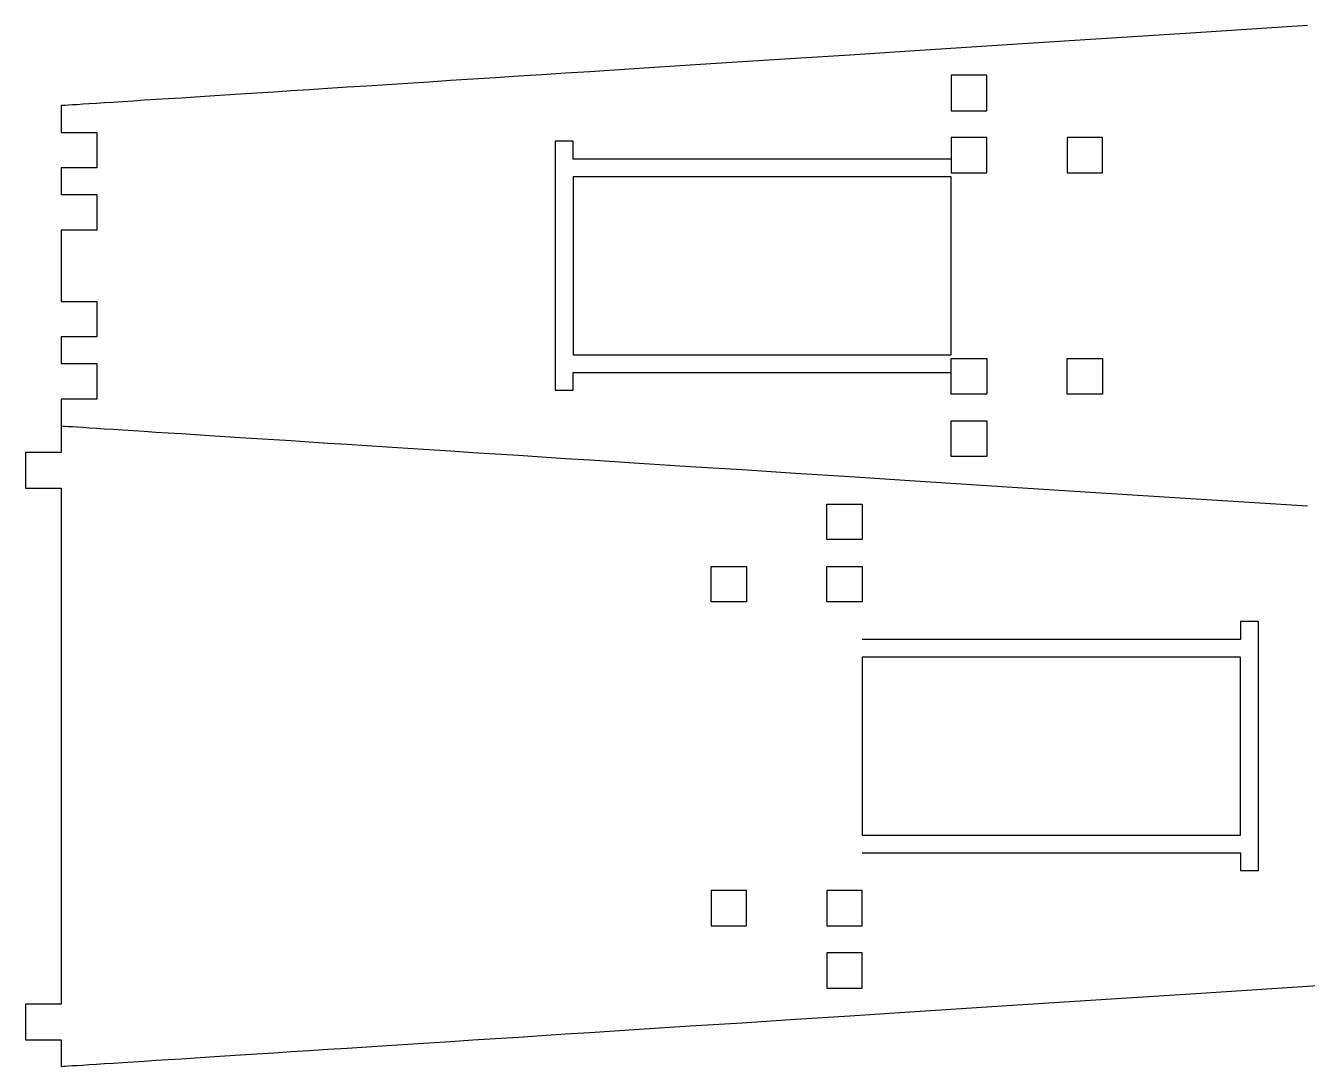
# Model space of a CAD drawing. Header units: millimetres. Extents: x 132 to 771, y 404 to 944.
# Drawn here: x 131.7 to 275.7, y 631.1 to 748.1 of the extents above; entities that cross this region are included whole.
import ezdxf

# ---------------------------------------------------------------- set-up
doc = ezdxf.new("R2010")
doc.units = ezdxf.units.MM
doc.header["$MEASUREMENT"] = 0
doc.layers.get('0').update_dxf_attribs({"linetype": 'CONTINUOUS', "true_color": 0xffffff})

msp = doc.modelspace()

# ---------------------------------------------------------------- linework, layer by layer
at = {"color": 7, "linetype": 'Continuous', "true_color": 0xffffff}
for points in [[(275.7, 748.07), (262.59, 747.22), (256.07, 746.8), (249.59, 746.39), (243.15, 745.97), (236.79, 745.56), (230.49, 745.16), (224.29, 744.76), (218.19, 744.37), (212.21, 743.98), (206.35, 743.61), (200.64, 743.24), (197.84, 743.06), (195.08, 742.88), (192.36, 742.71), (189.69, 742.54), (187.06, 742.37), (184.47, 742.2), (181.94, 742.04), (179.45, 741.88), (177.01, 741.72), (174.63, 741.57), (172.3, 741.42), (170.03, 741.27), (167.82, 741.13), (165.66, 740.99), (163.57, 740.86), (161.54, 740.73), (159.57, 740.6), (157.67, 740.48), (155.84, 740.36), (154.07, 740.25), (152.38, 740.14), (150.75, 740.03), (149.2, 739.93), (147.73, 739.84), (146.33, 739.75), (145.01, 739.67), (143.78, 739.59), (142.62, 739.51), (141.55, 739.44), (140.56, 739.38), (139.66, 739.32), (138.84, 739.27), (138.12, 739.22), (137.49, 739.18), (136.95, 739.15), (136.5, 739.12), (136.15, 739.1), (135.9, 739.08), (135.75, 739.07), (135.7, 739.07), (135.7, 739.06), (135.7, 739.03), (135.7, 738.99), (135.7, 738.94), (135.7, 738.79), (135.7, 738.6), (135.7, 738.37), (135.7, 738.12), (135.7, 737.85), (135.7, 737.57), (135.7, 737.29), (135.7, 737.02), (135.7, 736.76), (135.7, 736.53), (135.7, 736.34), (135.7, 736.2), (135.7, 736.14), (135.7, 736.1), (135.7, 736.07), (135.7, 736.07), (135.71, 736.07), (135.75, 736.07), (135.8, 736.07), (135.87, 736.07), (135.96, 736.07), (136.07, 736.07), (136.32, 736.07), (136.63, 736.07), (136.97, 736.07), (137.33, 736.07), (137.7, 736.07), (138.07, 736.07), (138.44, 736.07), (138.77, 736.07), (139.07, 736.07), (139.33, 736.07), (139.44, 736.07), (139.53, 736.07), (139.6, 736.07), (139.66, 736.07), (139.69, 736.07), (139.7, 736.07), (139.7, 736.05), (139.7, 736.02), (139.7, 735.97), (139.7, 735.89), (139.7, 735.8), (139.7, 735.7), (139.7, 735.44), (139.7, 735.14), (139.7, 734.8), (139.7, 734.44), (139.7, 734.07), (139.7, 733.69), (139.7, 733.33), (139.7, 732.99), (139.7, 732.69), (139.7, 732.44), (139.7, 732.33), (139.7, 732.24), (139.7, 732.17), (139.7, 732.11), (139.7, 732.08), (139.7, 732.07), (139.69, 732.07), (139.66, 732.07), (139.6, 732.07), (139.53, 732.07), (139.44, 732.07), (139.33, 732.07), (139.07, 732.07), (138.77, 732.07), (138.44, 732.07), (138.07, 732.07), (137.7, 732.07), (137.33, 732.07), (136.97, 732.07), (136.63, 732.07), (136.32, 732.07), (136.07, 732.07), (135.96, 732.07), (135.87, 732.07), (135.8, 732.07), (135.75, 732.07), (135.71, 732.07), (135.7, 732.07), (135.7, 732.06), (135.7, 732.03), (135.7, 731.99), (135.7, 731.94), (135.7, 731.79), (135.7, 731.6), (135.7, 731.37), (135.7, 731.12), (135.7, 730.85), (135.7, 730.57), (135.7, 730.29), (135.7, 730.02), (135.7, 729.76), (135.7, 729.53), (135.7, 729.34), (135.7, 729.2), (135.7, 729.14), (135.7, 729.1), (135.7, 729.07), (135.7, 729.07), (135.71, 729.07), (135.75, 729.07), (135.8, 729.07), (135.87, 729.07), (135.96, 729.07), (136.07, 729.07), (136.32, 729.07), (136.63, 729.07), (136.97, 729.07), (137.33, 729.07), (137.7, 729.07), (138.07, 729.07), (138.44, 729.07), (138.77, 729.07), (139.07, 729.07), (139.33, 729.07), (139.44, 729.07), (139.53, 729.07), (139.6, 729.07), (139.66, 729.07), (139.69, 729.07), (139.7, 729.07), (139.7, 729.05), (139.7, 729.02), (139.7, 728.97), (139.7, 728.89), (139.7, 728.8), (139.7, 728.7), (139.7, 728.44), (139.7, 728.14), (139.7, 727.8), (139.7, 727.44), (139.7, 727.07), (139.7, 726.69), (139.7, 726.33), (139.7, 725.99), (139.7, 725.69), (139.7, 725.44), (139.7, 725.33), (139.7, 725.24), (139.7, 725.17), (139.7, 725.11), (139.7, 725.08), (139.7, 725.07), (139.69, 725.07), (139.66, 725.07), (139.6, 725.07), (139.53, 725.07), (139.44, 725.07), (139.33, 725.07), (139.07, 725.07), (138.77, 725.07), (138.44, 725.07), (138.07, 725.07), (137.7, 725.07), (137.33, 725.07), (136.97, 725.07), (136.63, 725.07), (136.32, 725.07), (136.07, 725.07), (135.96, 725.07), (135.87, 725.07), (135.8, 725.07), (135.75, 725.07), (135.71, 725.07), (135.7, 725.07), (135.7, 725.04), (135.7, 724.98), (135.7, 724.87), (135.7, 724.72), (135.7, 724.54), (135.7, 724.33), (135.7, 724.09), (135.7, 723.82), (135.7, 723.52), (135.7, 723.21), (135.7, 722.88), (135.7, 722.53), (135.7, 721.81), (135.7, 721.07), (135.7, 720.32), (135.7, 719.6), (135.7, 719.25), (135.7, 718.92), (135.7, 718.61), (135.7, 718.32), (135.7, 718.05), (135.7, 717.8), (135.7, 717.59), (135.7, 717.41), (135.7, 717.26), (135.7, 717.16), (135.7, 717.09), (135.7, 717.07), (135.71, 717.07), (135.75, 717.07), (135.8, 717.07), (135.87, 717.07), (135.96, 717.07), (136.07, 717.07), (136.32, 717.07), (136.63, 717.07), (136.97, 717.07), (137.33, 717.07), (137.7, 717.07), (138.07, 717.07), (138.44, 717.07), (138.77, 717.07), (139.07, 717.07), (139.33, 717.07), (139.44, 717.07), (139.53, 717.07), (139.6, 717.07), (139.66, 717.07), (139.69, 717.07), (139.7, 717.07), (139.7, 717.05), (139.7, 717.02), (139.7, 716.97), (139.7, 716.89), (139.7, 716.8), (139.7, 716.7), (139.7, 716.44), (139.7, 716.14), (139.7, 715.8), (139.7, 715.44), (139.7, 715.07), (139.7, 714.69), (139.7, 714.33), (139.7, 713.99), (139.7, 713.69), (139.7, 713.44), (139.7, 713.33), (139.7, 713.24), (139.7, 713.17), (139.7, 713.11), (139.7, 713.08), (139.7, 713.07), (139.69, 713.07), (139.66, 713.07), (139.6, 713.07), (139.53, 713.07), (139.44, 713.07), (139.33, 713.07), (139.07, 713.07), (138.77, 713.07), (138.44, 713.07), (138.07, 713.07), (137.7, 713.07), (137.33, 713.07), (136.97, 713.07), (136.63, 713.07), (136.32, 713.07), (136.07, 713.07), (135.96, 713.07), (135.87, 713.07), (135.8, 713.07), (135.75, 713.07), (135.71, 713.07), (135.7, 713.07), (135.7, 713.06), (135.7, 713.03), (135.7, 712.99), (135.7, 712.94), (135.7, 712.79), (135.7, 712.6), (135.7, 712.37), (135.7, 712.12), (135.7, 711.85), (135.7, 711.57), (135.7, 711.29), (135.7, 711.02), (135.7, 710.76), (135.7, 710.53), (135.7, 710.34), (135.7, 710.2), (135.7, 710.14), (135.7, 710.1), (135.7, 710.07), (135.7, 710.07), (135.71, 710.07), (135.75, 710.07), (135.8, 710.07), (135.87, 710.07), (135.96, 710.07), (136.07, 710.07), (136.32, 710.07), (136.63, 710.07), (136.97, 710.07), (137.33, 710.07), (137.7, 710.07), (138.07, 710.07), (138.44, 710.07), (138.77, 710.07), (139.07, 710.07), (139.33, 710.07), (139.44, 710.07), (139.53, 710.07), (139.6, 710.07), (139.66, 710.07), (139.69, 710.07), (139.7, 710.07), (139.7, 710.05), (139.7, 710.02), (139.7, 709.97), (139.7, 709.89), (139.7, 709.8), (139.7, 709.7), (139.7, 709.44), (139.7, 709.14), (139.7, 708.8), (139.7, 708.44), (139.7, 708.07), (139.7, 707.69), (139.7, 707.33), (139.7, 706.99), (139.7, 706.69), (139.7, 706.44), (139.7, 706.33), (139.7, 706.24), (139.7, 706.17), (139.7, 706.11), (139.7, 706.08), (139.7, 706.07), (139.69, 706.07), (139.66, 706.07), (139.6, 706.07), (139.53, 706.07), (139.44, 706.07), (139.33, 706.07), (139.07, 706.07), (138.77, 706.07), (138.44, 706.07), (138.07, 706.07), (137.7, 706.07), (137.33, 706.07), (136.97, 706.07), (136.63, 706.07), (136.32, 706.07), (136.07, 706.07), (135.96, 706.07), (135.87, 706.07), (135.8, 706.07), (135.75, 706.07), (135.71, 706.07), (135.7, 706.07), (135.7, 706.06), (135.7, 706.03), (135.7, 705.99), (135.7, 705.94), (135.7, 705.79), (135.7, 705.6), (135.7, 705.37), (135.7, 705.12), (135.7, 704.85), (135.7, 704.57), (135.7, 704.29), (135.7, 704.02), (135.7, 703.76), (135.7, 703.53), (135.7, 703.34), (135.7, 703.2), (135.7, 703.14), (135.7, 703.1), (135.7, 703.07), (135.7, 703.07)], [(235.7, 738.5), (235.71, 738.5), (235.75, 738.5), (235.8, 738.5), (235.87, 738.5), (235.96, 738.5), (236.07, 738.5), (236.32, 738.5), (236.63, 738.5), (236.97, 738.5), (237.33, 738.5), (237.7, 738.5), (238.07, 738.5), (238.44, 738.5), (238.77, 738.5), (239.07, 738.5), (239.33, 738.5), (239.44, 738.5), (239.53, 738.5), (239.6, 738.5), (239.66, 738.5), (239.69, 738.5), (239.7, 738.5), (239.7, 738.51), (239.7, 738.54), (239.7, 738.6), (239.7, 738.67), (239.7, 738.76), (239.7, 738.87), (239.7, 739.12), (239.7, 739.42), (239.7, 739.76), (239.7, 740.12), (239.7, 740.5), (239.7, 740.87), (239.7, 741.23), (239.7, 741.57), (239.7, 741.87), (239.7, 742.13), (239.7, 742.23), (239.7, 742.32), (239.7, 742.4), (239.7, 742.45), (239.7, 742.48), (239.7, 742.5), (239.69, 742.5), (239.66, 742.5), (239.6, 742.5), (239.53, 742.5), (239.44, 742.5), (239.33, 742.5), (239.07, 742.5), (238.77, 742.5), (238.44, 742.5), (238.07, 742.5), (237.7, 742.5), (237.33, 742.5), (236.97, 742.5), (236.63, 742.5), (236.32, 742.5), (236.07, 742.5), (235.96, 742.5), (235.87, 742.5), (235.8, 742.5), (235.75, 742.5), (235.71, 742.5), (235.7, 742.5), (235.7, 742.48), (235.7, 742.45), (235.7, 742.4), (235.7, 742.32), (235.7, 742.23), (235.7, 742.13), (235.7, 741.87), (235.7, 741.57), (235.7, 741.23), (235.7, 740.87), (235.7, 740.5), (235.7, 740.12), (235.7, 739.76), (235.7, 739.42), (235.7, 739.12), (235.7, 738.87), (235.7, 738.76), (235.7, 738.67), (235.7, 738.6), (235.7, 738.54), (235.7, 738.51), (235.7, 738.5)], [(235.7, 733.07), (235.67, 733.07), (235.58, 733.07), (235.43, 733.07), (235.22, 733.07), (234.96, 733.07), (234.65, 733.07), (234.28, 733.07), (233.88, 733.07), (233.41, 733.07), (232.91, 733.07), (232.37, 733.07), (231.78, 733.07), (230.49, 733.07), (229.06, 733.07), (227.5, 733.07), (225.84, 733.07), (224.09, 733.07), (222.25, 733.07), (220.36, 733.07), (218.41, 733.07), (214.45, 733.07), (210.49, 733.07), (208.54, 733.07), (206.65, 733.07), (204.81, 733.07), (203.06, 733.07), (201.4, 733.07), (199.84, 733.07), (198.41, 733.07), (197.12, 733.07), (196.53, 733.07), (195.99, 733.07), (195.49, 733.07), (195.03, 733.07), (194.62, 733.07), (194.25, 733.07), (193.94, 733.07), (193.68, 733.07), (193.47, 733.07), (193.32, 733.07), (193.23, 733.07), (193.2, 733.07), (193.2, 733.09), (193.2, 733.15), (193.2, 733.25), (193.2, 733.38), (193.2, 733.53), (193.2, 733.7), (193.2, 734.07), (193.2, 734.43), (193.2, 734.6), (193.2, 734.75), (193.2, 734.88), (193.2, 734.98), (193.2, 735.04), (193.2, 735.07), (193.18, 735.07), (193.12, 735.07), (193.01, 735.07), (192.89, 735.07), (192.74, 735.07), (192.57, 735.07), (192.2, 735.07), (191.83, 735.07), (191.66, 735.07), (191.51, 735.07), (191.38, 735.07), (191.28, 735.07), (191.22, 735.07), (191.2, 735.07), (191.2, 735.05), (191.2, 734.99), (191.2, 734.89), (191.2, 734.75), (191.2, 734.58), (191.2, 734.37), (191.2, 734.13), (191.2, 733.86), (191.2, 733.56), (191.2, 733.23), (191.2, 732.87), (191.2, 732.48), (191.2, 732.07), (191.2, 731.63), (191.2, 731.17), (191.2, 730.69), (191.2, 730.19), (191.2, 729.67), (191.2, 729.13), (191.2, 728.57), (191.2, 728), (191.2, 727.42), (191.2, 726.21), (191.2, 724.96), (191.2, 723.68), (191.2, 722.38), (191.2, 721.07), (191.2, 719.76), (191.2, 718.45), (191.2, 717.17), (191.2, 715.93), (191.2, 714.72), (191.2, 714.13), (191.2, 713.56), (191.2, 713), (191.2, 712.46), (191.2, 711.94), (191.2, 711.44), (191.2, 710.96), (191.2, 710.5), (191.2, 710.06), (191.2, 709.65), (191.2, 709.26), (191.2, 708.9), (191.2, 708.57), (191.2, 708.27), (191.2, 708), (191.2, 707.76), (191.2, 707.55), (191.2, 707.38), (191.2, 707.25), (191.2, 707.15), (191.2, 707.09), (191.2, 707.07), (191.22, 707.07), (191.28, 707.07), (191.38, 707.07), (191.51, 707.07), (191.66, 707.07), (191.83, 707.07), (192.2, 707.07), (192.57, 707.07), (192.74, 707.07), (192.89, 707.07), (193.01, 707.07), (193.12, 707.07), (193.18, 707.07), (193.2, 707.07), (193.2, 707.09), (193.2, 707.15), (193.2, 707.25), (193.2, 707.38), (193.2, 707.53), (193.2, 707.7), (193.2, 708.07), (193.2, 708.43), (193.2, 708.6), (193.2, 708.75), (193.2, 708.88), (193.2, 708.98), (193.2, 709.04), (193.2, 709.07), (193.23, 709.07), (193.32, 709.07), (193.47, 709.07), (193.68, 709.07), (193.94, 709.07), (194.25, 709.07), (194.62, 709.07), (195.03, 709.07), (195.49, 709.07), (195.99, 709.07), (196.53, 709.07), (197.12, 709.07), (198.41, 709.07), (199.84, 709.07), (201.4, 709.07), (203.06, 709.07), (204.81, 709.07), (206.65, 709.07), (208.54, 709.07), (210.49, 709.07), (214.45, 709.07), (218.41, 709.07), (220.36, 709.07), (222.25, 709.07), (224.09, 709.07), (225.84, 709.07), (227.5, 709.07), (229.06, 709.07), (230.49, 709.07), (231.78, 709.07), (232.37, 709.07), (232.91, 709.07), (233.41, 709.07), (233.88, 709.07), (234.28, 709.07), (234.65, 709.07), (234.96, 709.07), (235.22, 709.07), (235.43, 709.07), (235.58, 709.07), (235.67, 709.07), (235.7, 709.07)], [(235.7, 731.5), (235.71, 731.5), (235.75, 731.5), (235.8, 731.5), (235.87, 731.5), (235.96, 731.5), (236.07, 731.5), (236.32, 731.5), (236.63, 731.5), (236.97, 731.5), (237.33, 731.5), (237.7, 731.5), (238.07, 731.5), (238.44, 731.5), (238.77, 731.5), (239.07, 731.5), (239.33, 731.5), (239.44, 731.5), (239.53, 731.5), (239.6, 731.5), (239.66, 731.5), (239.69, 731.5), (239.7, 731.5), (239.7, 731.51), (239.7, 731.54), (239.7, 731.6), (239.7, 731.67), (239.7, 731.76), (239.7, 731.87), (239.7, 732.12), (239.7, 732.42), (239.7, 732.76), (239.7, 733.12), (239.7, 733.5), (239.7, 733.87), (239.7, 734.23), (239.7, 734.57), (239.7, 734.87), (239.7, 735.13), (239.7, 735.23), (239.7, 735.32), (239.7, 735.4), (239.7, 735.45), (239.7, 735.48), (239.7, 735.5), (239.69, 735.5), (239.66, 735.5), (239.6, 735.5), (239.53, 735.5), (239.44, 735.5), (239.33, 735.5), (239.07, 735.5), (238.77, 735.5), (238.44, 735.5), (238.07, 735.5), (237.7, 735.5), (237.33, 735.5), (236.97, 735.5), (236.63, 735.5), (236.32, 735.5), (236.07, 735.5), (235.96, 735.5), (235.87, 735.5), (235.8, 735.5), (235.75, 735.5), (235.71, 735.5), (235.7, 735.5), (235.7, 735.48), (235.7, 735.45), (235.7, 735.4), (235.7, 735.32), (235.7, 735.23), (235.7, 735.13), (235.7, 734.87), (235.7, 734.57), (235.7, 734.23), (235.7, 733.87), (235.7, 733.5), (235.7, 733.12), (235.7, 732.76), (235.7, 732.42), (235.7, 732.12), (235.7, 731.87), (235.7, 731.76), (235.7, 731.67), (235.7, 731.6), (235.7, 731.54), (235.7, 731.51), (235.7, 731.5)], [(248.7, 731.5), (248.71, 731.5), (248.75, 731.5), (248.8, 731.5), (248.87, 731.5), (248.96, 731.5), (249.07, 731.5), (249.32, 731.5), (249.63, 731.5), (249.97, 731.5), (250.33, 731.5), (250.7, 731.5), (251.07, 731.5), (251.44, 731.5), (251.77, 731.5), (252.07, 731.5), (252.33, 731.5), (252.44, 731.5), (252.53, 731.5), (252.6, 731.5), (252.66, 731.5), (252.69, 731.5), (252.7, 731.5), (252.7, 731.51), (252.7, 731.54), (252.7, 731.6), (252.7, 731.67), (252.7, 731.76), (252.7, 731.87), (252.7, 732.12), (252.7, 732.42), (252.7, 732.76), (252.7, 733.12), (252.7, 733.5), (252.7, 733.87), (252.7, 734.23), (252.7, 734.57), (252.7, 734.87), (252.7, 735.13), (252.7, 735.23), (252.7, 735.32), (252.7, 735.4), (252.7, 735.45), (252.7, 735.48), (252.7, 735.5), (252.69, 735.5), (252.66, 735.5), (252.6, 735.5), (252.53, 735.5), (252.44, 735.5), (252.33, 735.5), (252.07, 735.5), (251.77, 735.5), (251.44, 735.5), (251.07, 735.5), (250.7, 735.5), (250.33, 735.5), (249.97, 735.5), (249.63, 735.5), (249.32, 735.5), (249.07, 735.5), (248.96, 735.5), (248.87, 735.5), (248.8, 735.5), (248.75, 735.5), (248.71, 735.5), (248.7, 735.5), (248.7, 735.48), (248.7, 735.45), (248.7, 735.4), (248.7, 735.32), (248.7, 735.23), (248.7, 735.13), (248.7, 734.87), (248.7, 734.57), (248.7, 734.23), (248.7, 733.87), (248.7, 733.5), (248.7, 733.12), (248.7, 732.76), (248.7, 732.42), (248.7, 732.12), (248.7, 731.87), (248.7, 731.76), (248.7, 731.67), (248.7, 731.6), (248.7, 731.54), (248.7, 731.51), (248.7, 731.5)], [(193.2, 711.07), (193.23, 711.07), (193.32, 711.07), (193.47, 711.07), (193.68, 711.07), (193.94, 711.07), (194.25, 711.07), (194.62, 711.07), (195.03, 711.07), (195.49, 711.07), (195.99, 711.07), (196.53, 711.07), (197.12, 711.07), (198.41, 711.07), (199.84, 711.07), (201.4, 711.07), (203.06, 711.07), (204.81, 711.07), (206.65, 711.07), (208.54, 711.07), (210.49, 711.07), (214.45, 711.07), (218.41, 711.07), (220.36, 711.07), (222.25, 711.07), (224.09, 711.07), (225.84, 711.07), (227.5, 711.07), (229.06, 711.07), (230.49, 711.07), (231.78, 711.07), (232.37, 711.07), (232.91, 711.07), (233.41, 711.07), (233.88, 711.07), (234.28, 711.07), (234.65, 711.07), (234.96, 711.07), (235.22, 711.07), (235.43, 711.07), (235.58, 711.07), (235.67, 711.07), (235.7, 711.07), (235.7, 711.08), (235.7, 711.12), (235.7, 711.19), (235.7, 711.29), (235.7, 711.41), (235.7, 711.56), (235.7, 711.73), (235.7, 711.93), (235.7, 712.14), (235.7, 712.38), (235.7, 712.64), (235.7, 712.91), (235.7, 713.21), (235.7, 713.52), (235.7, 713.85), (235.7, 714.19), (235.7, 714.92), (235.7, 715.7), (235.7, 716.53), (235.7, 717.39), (235.7, 718.29), (235.7, 719.2), (235.7, 721.07), (235.7, 722.93), (235.7, 723.85), (235.7, 724.74), (235.7, 725.6), (235.7, 726.43), (235.7, 727.21), (235.7, 727.94), (235.7, 728.29), (235.7, 728.61), (235.7, 728.93), (235.7, 729.22), (235.7, 729.5), (235.7, 729.75), (235.7, 729.99), (235.7, 730.21), (235.7, 730.4), (235.7, 730.57), (235.7, 730.72), (235.7, 730.84), (235.7, 730.94), (235.7, 731.01), (235.7, 731.05), (235.7, 731.07), (235.67, 731.07), (235.58, 731.07), (235.43, 731.07), (235.22, 731.07), (234.96, 731.07), (234.65, 731.07), (234.28, 731.07), (233.88, 731.07), (233.41, 731.07), (232.91, 731.07), (232.37, 731.07), (231.78, 731.07), (230.49, 731.07), (229.06, 731.07), (227.5, 731.07), (225.84, 731.07), (224.09, 731.07), (222.25, 731.07), (220.36, 731.07), (218.41, 731.07), (214.45, 731.07), (210.49, 731.07), (208.54, 731.07), (206.65, 731.07), (204.81, 731.07), (203.06, 731.07), (201.4, 731.07), (199.84, 731.07), (198.41, 731.07), (197.12, 731.07), (196.53, 731.07), (195.99, 731.07), (195.49, 731.07), (195.03, 731.07), (194.62, 731.07), (194.25, 731.07), (193.94, 731.07), (193.68, 731.07), (193.47, 731.07), (193.32, 731.07), (193.23, 731.07), (193.2, 731.07), (193.2, 731.05), (193.2, 731.01), (193.2, 730.94), (193.2, 730.84), (193.2, 730.72), (193.2, 730.57), (193.2, 730.4), (193.2, 730.21), (193.2, 729.99), (193.2, 729.75), (193.2, 729.5), (193.2, 729.22), (193.2, 728.93), (193.2, 728.61), (193.2, 728.29), (193.2, 727.94), (193.2, 727.21), (193.2, 726.43), (193.2, 725.6), (193.2, 724.74), (193.2, 723.85), (193.2, 722.93), (193.2, 721.07), (193.2, 719.2), (193.2, 718.29), (193.2, 717.39), (193.2, 716.53), (193.2, 715.7), (193.2, 714.92), (193.2, 714.19), (193.2, 713.85), (193.2, 713.52), (193.2, 713.21), (193.2, 712.91), (193.2, 712.64), (193.2, 712.38), (193.2, 712.14), (193.2, 711.93), (193.2, 711.73), (193.2, 711.56), (193.2, 711.41), (193.2, 711.29), (193.2, 711.19), (193.2, 711.12), (193.2, 711.08), (193.2, 711.07)], [(235.7, 710.64), (235.71, 710.64), (235.75, 710.64), (235.8, 710.64), (235.87, 710.64), (235.96, 710.64), (236.07, 710.64), (236.32, 710.64), (236.63, 710.64), (236.97, 710.64), (237.33, 710.64), (237.7, 710.64), (238.07, 710.64), (238.44, 710.64), (238.77, 710.64), (239.07, 710.64), (239.33, 710.64), (239.44, 710.64), (239.53, 710.64), (239.6, 710.64), (239.66, 710.64), (239.69, 710.64), (239.7, 710.64), (239.7, 710.63), (239.7, 710.59), (239.7, 710.54), (239.7, 710.47), (239.7, 710.38), (239.7, 710.27), (239.7, 710.01), (239.7, 709.71), (239.7, 709.37), (239.7, 709.01), (239.7, 708.64), (239.7, 708.27), (239.7, 707.9), (239.7, 707.57), (239.7, 707.26), (239.7, 707.01), (239.7, 706.9), (239.7, 706.81), (239.7, 706.74), (239.7, 706.68), (239.7, 706.65), (239.7, 706.64), (239.69, 706.64), (239.66, 706.64), (239.6, 706.64), (239.53, 706.64), (239.44, 706.64), (239.33, 706.64), (239.07, 706.64), (238.77, 706.64), (238.44, 706.64), (238.07, 706.64), (237.7, 706.64), (237.33, 706.64), (236.97, 706.64), (236.63, 706.64), (236.32, 706.64), (236.07, 706.64), (235.96, 706.64), (235.87, 706.64), (235.8, 706.64), (235.75, 706.64), (235.71, 706.64), (235.7, 706.64), (235.7, 706.65), (235.7, 706.68), (235.7, 706.74), (235.7, 706.81), (235.7, 706.9), (235.7, 707.01), (235.7, 707.26), (235.7, 707.57), (235.7, 707.9), (235.7, 708.27), (235.7, 708.64), (235.7, 709.01), (235.7, 709.37), (235.7, 709.71), (235.7, 710.01), (235.7, 710.27), (235.7, 710.38), (235.7, 710.47), (235.7, 710.54), (235.7, 710.59), (235.7, 710.63), (235.7, 710.64)], [(248.7, 710.64), (248.71, 710.64), (248.75, 710.64), (248.8, 710.64), (248.87, 710.64), (248.96, 710.64), (249.07, 710.64), (249.32, 710.64), (249.63, 710.64), (249.97, 710.64), (250.33, 710.64), (250.7, 710.64), (251.07, 710.64), (251.44, 710.64), (251.77, 710.64), (252.07, 710.64), (252.33, 710.64), (252.44, 710.64), (252.53, 710.64), (252.6, 710.64), (252.66, 710.64), (252.69, 710.64), (252.7, 710.64), (252.7, 710.63), (252.7, 710.59), (252.7, 710.54), (252.7, 710.47), (252.7, 710.38), (252.7, 710.27), (252.7, 710.01), (252.7, 709.71), (252.7, 709.37), (252.7, 709.01), (252.7, 708.64), (252.7, 708.27), (252.7, 707.9), (252.7, 707.57), (252.7, 707.26), (252.7, 707.01), (252.7, 706.9), (252.7, 706.81), (252.7, 706.74), (252.7, 706.68), (252.7, 706.65), (252.7, 706.64), (252.69, 706.64), (252.66, 706.64), (252.6, 706.64), (252.53, 706.64), (252.44, 706.64), (252.33, 706.64), (252.07, 706.64), (251.77, 706.64), (251.44, 706.64), (251.07, 706.64), (250.7, 706.64), (250.33, 706.64), (249.97, 706.64), (249.63, 706.64), (249.32, 706.64), (249.07, 706.64), (248.96, 706.64), (248.87, 706.64), (248.8, 706.64), (248.75, 706.64), (248.71, 706.64), (248.7, 706.64), (248.7, 706.65), (248.7, 706.68), (248.7, 706.74), (248.7, 706.81), (248.7, 706.9), (248.7, 707.01), (248.7, 707.26), (248.7, 707.57), (248.7, 707.9), (248.7, 708.27), (248.7, 708.64), (248.7, 709.01), (248.7, 709.37), (248.7, 709.71), (248.7, 710.01), (248.7, 710.27), (248.7, 710.38), (248.7, 710.47), (248.7, 710.54), (248.7, 710.59), (248.7, 710.63), (248.7, 710.64)], [(135.7, 703.07), (135.7, 703.06), (135.7, 703.03), (135.7, 702.99), (135.7, 702.94), (135.7, 702.79), (135.7, 702.6), (135.7, 702.37), (135.7, 702.12), (135.7, 701.85), (135.7, 701.57), (135.7, 701.29), (135.7, 701.02), (135.7, 700.76), (135.7, 700.54), (135.7, 700.34), (135.7, 700.2), (135.7, 700.14), (135.7, 700.1), (135.7, 700.07), (135.7, 700.07), (135.69, 700.07), (135.65, 700.07), (135.6, 700.07), (135.53, 700.07), (135.44, 700.07), (135.33, 700.07), (135.07, 700.07), (134.77, 700.07), (134.43, 700.07), (134.07, 700.07), (133.7, 700.07), (133.33, 700.07), (132.96, 700.07), (132.63, 700.07), (132.32, 700.07), (132.07, 700.07), (131.96, 700.07), (131.87, 700.07), (131.8, 700.07), (131.74, 700.07), (131.71, 700.07), (131.7, 700.07), (131.7, 700.05), (131.7, 700.02), (131.7, 699.97), (131.7, 699.89), (131.7, 699.8), (131.7, 699.7), (131.7, 699.44), (131.7, 699.14), (131.7, 698.8), (131.7, 698.44), (131.7, 698.07), (131.7, 697.69), (131.7, 697.33), (131.7, 696.99), (131.7, 696.69), (131.7, 696.44), (131.7, 696.33), (131.7, 696.24), (131.7, 696.17), (131.7, 696.11), (131.7, 696.08), (131.7, 696.07), (131.71, 696.07), (131.74, 696.07), (131.8, 696.07), (131.87, 696.07), (131.96, 696.07), (132.07, 696.07), (132.32, 696.07), (132.63, 696.07), (132.96, 696.07), (133.33, 696.07), (133.7, 696.07), (134.07, 696.07), (134.43, 696.07), (134.77, 696.07), (135.07, 696.07), (135.33, 696.07), (135.44, 696.07), (135.53, 696.07), (135.6, 696.07), (135.65, 696.07), (135.69, 696.07), (135.7, 696.07), (135.7, 696.02), (135.7, 695.9), (135.7, 695.7), (135.7, 695.41), (135.7, 695.06), (135.7, 694.63), (135.7, 694.14), (135.7, 693.57), (135.7, 692.95), (135.7, 692.26), (135.7, 691.52), (135.7, 690.71), (135.7, 689.86), (135.7, 688.95), (135.7, 688), (135.7, 687), (135.7, 685.96), (135.7, 684.88), (135.7, 682.61), (135.7, 680.22), (135.7, 677.71), (135.7, 675.13), (135.7, 672.48), (135.7, 669.78), (135.7, 667.07), (135.7, 664.35), (135.7, 661.66), (135.7, 659.01), (135.7, 656.42), (135.7, 653.92), (135.7, 651.52), (135.7, 649.25), (135.7, 648.17), (135.7, 647.13), (135.7, 646.13), (135.7, 645.18), (135.7, 644.27), (135.7, 643.42), (135.7, 642.62), (135.7, 641.87), (135.7, 641.18), (135.7, 640.56), (135.7, 640), (135.7, 639.5), (135.7, 639.07), (135.7, 638.72), (135.7, 638.44), (135.7, 638.23), (135.7, 638.11), (135.7, 638.07), (135.69, 638.07), (135.65, 638.07), (135.6, 638.07), (135.53, 638.07), (135.44, 638.07), (135.33, 638.07), (135.07, 638.07), (134.77, 638.07), (134.43, 638.07), (134.07, 638.07), (133.7, 638.07), (133.33, 638.07), (132.96, 638.07), (132.63, 638.07), (132.32, 638.07), (132.07, 638.07), (131.96, 638.07), (131.87, 638.07), (131.8, 638.07), (131.74, 638.07), (131.71, 638.07), (131.7, 638.07), (131.7, 638.05), (131.7, 638.02), (131.7, 637.97), (131.7, 637.89), (131.7, 637.8), (131.7, 637.7), (131.7, 637.44), (131.7, 637.14), (131.7, 636.8), (131.7, 636.44), (131.7, 636.07), (131.7, 635.69), (131.7, 635.33), (131.7, 634.99), (131.7, 634.69), (131.7, 634.44), (131.7, 634.33), (131.7, 634.24), (131.7, 634.17), (131.7, 634.11), (131.7, 634.08), (131.7, 634.07), (131.71, 634.07), (131.74, 634.07), (131.8, 634.07), (131.87, 634.07), (131.96, 634.07), (132.07, 634.07), (132.32, 634.07), (132.63, 634.07), (132.96, 634.07), (133.33, 634.07), (133.7, 634.07), (134.07, 634.07), (134.43, 634.07), (134.77, 634.07), (135.07, 634.07), (135.33, 634.07), (135.44, 634.07), (135.53, 634.07), (135.6, 634.07), (135.65, 634.07), (135.69, 634.07), (135.7, 634.07), (135.7, 634.06), (135.7, 634.03), (135.7, 633.99), (135.7, 633.94), (135.7, 633.79), (135.7, 633.6), (135.7, 633.37), (135.7, 633.12), (135.7, 632.85), (135.7, 632.57), (135.7, 632.29), (135.7, 632.02), (135.7, 631.76), (135.7, 631.54), (135.7, 631.34), (135.7, 631.2), (135.7, 631.14), (135.7, 631.1), (135.7, 631.07), (135.7, 631.07), (135.75, 631.07), (135.9, 631.08), (136.15, 631.1), (136.5, 631.12), (136.95, 631.15), (137.49, 631.18), (138.12, 631.22), (138.84, 631.27), (139.66, 631.32), (140.56, 631.38), (141.55, 631.44), (142.62, 631.51), (143.78, 631.59), (145.01, 631.67), (146.33, 631.75), (147.73, 631.84), (149.2, 631.93), (150.75, 632.03), (152.38, 632.14), (154.07, 632.25), (155.84, 632.36), (157.67, 632.48), (159.57, 632.6), (161.54, 632.73), (163.57, 632.86), (165.66, 632.99), (167.82, 633.13), (170.03, 633.27), (172.3, 633.42), (174.63, 633.57), (177.01, 633.72), (179.45, 633.88), (181.94, 634.04), (184.47, 634.2), (187.06, 634.37), (189.69, 634.54), (192.36, 634.71), (195.08, 634.88), (197.84, 635.06), (200.64, 635.24), (206.35, 635.61), (212.21, 635.98), (218.19, 636.37), (224.29, 636.76), (230.49, 637.16), (236.79, 637.56), (243.15, 637.97), (249.59, 638.39), (256.07, 638.8), (262.59, 639.22), (275.7, 640.07), (288.81, 640.91)], [(135.7, 703.07), (135.75, 703.06), (135.9, 703.05), (136.15, 703.04), (136.5, 703.01), (136.95, 702.99), (137.49, 702.95), (138.12, 702.91), (138.84, 702.86), (139.66, 702.81), (140.56, 702.75), (141.55, 702.69), (142.62, 702.62), (143.78, 702.55), (145.01, 702.47), (146.33, 702.38), (147.73, 702.29), (149.2, 702.2), (150.75, 702.1), (152.38, 701.99), (154.07, 701.89), (155.84, 701.77), (157.67, 701.65), (159.57, 701.53), (161.54, 701.41), (163.57, 701.27), (165.66, 701.14), (167.82, 701), (170.03, 700.86), (172.3, 700.71), (174.63, 700.56), (177.01, 700.41), (179.45, 700.25), (181.94, 700.09), (184.47, 699.93), (187.06, 699.76), (189.69, 699.6), (192.36, 699.42), (195.08, 699.25), (197.84, 699.07), (200.64, 698.89), (206.35, 698.52), (212.21, 698.15), (218.19, 697.76), (224.29, 697.37), (230.49, 696.97), (236.79, 696.57), (243.15, 696.16), (249.59, 695.74), (256.07, 695.33), (262.59, 694.91), (275.7, 694.07)], [(235.7, 703.64), (235.71, 703.64), (235.75, 703.64), (235.8, 703.64), (235.87, 703.64), (235.96, 703.64), (236.07, 703.64), (236.32, 703.64), (236.63, 703.64), (236.97, 703.64), (237.33, 703.64), (237.7, 703.64), (238.07, 703.64), (238.44, 703.64), (238.77, 703.64), (239.07, 703.64), (239.33, 703.64), (239.44, 703.64), (239.53, 703.64), (239.6, 703.64), (239.66, 703.64), (239.69, 703.64), (239.7, 703.64), (239.7, 703.63), (239.7, 703.59), (239.7, 703.54), (239.7, 703.47), (239.7, 703.38), (239.7, 703.27), (239.7, 703.01), (239.7, 702.71), (239.7, 702.37), (239.7, 702.01), (239.7, 701.64), (239.7, 701.27), (239.7, 700.9), (239.7, 700.57), (239.7, 700.26), (239.7, 700.01), (239.7, 699.9), (239.7, 699.81), (239.7, 699.74), (239.7, 699.68), (239.7, 699.65), (239.7, 699.64), (239.69, 699.64), (239.66, 699.64), (239.6, 699.64), (239.53, 699.64), (239.44, 699.64), (239.33, 699.64), (239.07, 699.64), (238.77, 699.64), (238.44, 699.64), (238.07, 699.64), (237.7, 699.64), (237.33, 699.64), (236.97, 699.64), (236.63, 699.64), (236.32, 699.64), (236.07, 699.64), (235.96, 699.64), (235.87, 699.64), (235.8, 699.64), (235.75, 699.64), (235.71, 699.64), (235.7, 699.64), (235.7, 699.65), (235.7, 699.68), (235.7, 699.74), (235.7, 699.81), (235.7, 699.9), (235.7, 700.01), (235.7, 700.26), (235.7, 700.57), (235.7, 700.9), (235.7, 701.27), (235.7, 701.64), (235.7, 702.01), (235.7, 702.37), (235.7, 702.71), (235.7, 703.01), (235.7, 703.27), (235.7, 703.38), (235.7, 703.47), (235.7, 703.54), (235.7, 703.59), (235.7, 703.63), (235.7, 703.64)], [(225.7, 690.28), (225.69, 690.28), (225.65, 690.28), (225.6, 690.28), (225.53, 690.28), (225.44, 690.28), (225.33, 690.28), (225.07, 690.28), (224.77, 690.28), (224.43, 690.28), (224.07, 690.28), (223.7, 690.28), (223.33, 690.28), (222.96, 690.28), (222.63, 690.28), (222.32, 690.28), (222.07, 690.28), (221.96, 690.28), (221.87, 690.28), (221.8, 690.28), (221.74, 690.28), (221.71, 690.28), (221.7, 690.28), (221.7, 690.29), (221.7, 690.32), (221.7, 690.38), (221.7, 690.45), (221.7, 690.54), (221.7, 690.65), (221.7, 690.9), (221.7, 691.21), (221.7, 691.54), (221.7, 691.91), (221.7, 692.28), (221.7, 692.65), (221.7, 693.01), (221.7, 693.35), (221.7, 693.65), (221.7, 693.91), (221.7, 694.02), (221.7, 694.11), (221.7, 694.18), (221.7, 694.23), (221.7, 694.27), (221.7, 694.28), (221.71, 694.28), (221.74, 694.28), (221.8, 694.28), (221.87, 694.28), (221.96, 694.28), (222.07, 694.28), (222.32, 694.28), (222.63, 694.28), (222.96, 694.28), (223.33, 694.28), (223.7, 694.28), (224.07, 694.28), (224.43, 694.28), (224.77, 694.28), (225.07, 694.28), (225.33, 694.28), (225.44, 694.28), (225.53, 694.28), (225.6, 694.28), (225.65, 694.28), (225.69, 694.28), (225.7, 694.28), (225.7, 694.27), (225.7, 694.23), (225.7, 694.18), (225.7, 694.11), (225.7, 694.02), (225.7, 693.91), (225.7, 693.65), (225.7, 693.35), (225.7, 693.01), (225.7, 692.65), (225.7, 692.28), (225.7, 691.91), (225.7, 691.54), (225.7, 691.21), (225.7, 690.9), (225.7, 690.65), (225.7, 690.54), (225.7, 690.45), (225.7, 690.38), (225.7, 690.32), (225.7, 690.29), (225.7, 690.28)], [(212.7, 683.28), (212.69, 683.28), (212.65, 683.28), (212.6, 683.28), (212.53, 683.28), (212.44, 683.28), (212.33, 683.28), (212.07, 683.28), (211.77, 683.28), (211.43, 683.28), (211.07, 683.28), (210.7, 683.28), (210.33, 683.28), (209.96, 683.28), (209.63, 683.28), (209.32, 683.28), (209.07, 683.28), (208.96, 683.28), (208.87, 683.28), (208.8, 683.28), (208.74, 683.28), (208.71, 683.28), (208.7, 683.28), (208.7, 683.29), (208.7, 683.32), (208.7, 683.38), (208.7, 683.45), (208.7, 683.54), (208.7, 683.65), (208.7, 683.9), (208.7, 684.21), (208.7, 684.54), (208.7, 684.91), (208.7, 685.28), (208.7, 685.65), (208.7, 686.01), (208.7, 686.35), (208.7, 686.65), (208.7, 686.91), (208.7, 687.02), (208.7, 687.11), (208.7, 687.18), (208.7, 687.23), (208.7, 687.27), (208.7, 687.28), (208.71, 687.28), (208.74, 687.28), (208.8, 687.28), (208.87, 687.28), (208.96, 687.28), (209.07, 687.28), (209.32, 687.28), (209.63, 687.28), (209.96, 687.28), (210.33, 687.28), (210.7, 687.28), (211.07, 687.28), (211.43, 687.28), (211.77, 687.28), (212.07, 687.28), (212.33, 687.28), (212.44, 687.28), (212.53, 687.28), (212.6, 687.28), (212.65, 687.28), (212.69, 687.28), (212.7, 687.28), (212.7, 687.27), (212.7, 687.23), (212.7, 687.18), (212.7, 687.11), (212.7, 687.02), (212.7, 686.91), (212.7, 686.65), (212.7, 686.35), (212.7, 686.01), (212.7, 685.65), (212.7, 685.28), (212.7, 684.91), (212.7, 684.54), (212.7, 684.21), (212.7, 683.9), (212.7, 683.65), (212.7, 683.54), (212.7, 683.45), (212.7, 683.38), (212.7, 683.32), (212.7, 683.29), (212.7, 683.28)], [(225.7, 683.28), (225.69, 683.28), (225.65, 683.28), (225.6, 683.28), (225.53, 683.28), (225.44, 683.28), (225.33, 683.28), (225.07, 683.28), (224.77, 683.28), (224.43, 683.28), (224.07, 683.28), (223.7, 683.28), (223.33, 683.28), (222.96, 683.28), (222.63, 683.28), (222.32, 683.28), (222.07, 683.28), (221.96, 683.28), (221.87, 683.28), (221.8, 683.28), (221.74, 683.28), (221.71, 683.28), (221.7, 683.28), (221.7, 683.29), (221.7, 683.32), (221.7, 683.38), (221.7, 683.45), (221.7, 683.54), (221.7, 683.65), (221.7, 683.9), (221.7, 684.21), (221.7, 684.54), (221.7, 684.91), (221.7, 685.28), (221.7, 685.65), (221.7, 686.01), (221.7, 686.35), (221.7, 686.65), (221.7, 686.91), (221.7, 687.02), (221.7, 687.11), (221.7, 687.18), (221.7, 687.23), (221.7, 687.27), (221.7, 687.28), (221.71, 687.28), (221.74, 687.28), (221.8, 687.28), (221.87, 687.28), (221.96, 687.28), (222.07, 687.28), (222.32, 687.28), (222.63, 687.28), (222.96, 687.28), (223.33, 687.28), (223.7, 687.28), (224.07, 687.28), (224.43, 687.28), (224.77, 687.28), (225.07, 687.28), (225.33, 687.28), (225.44, 687.28), (225.53, 687.28), (225.6, 687.28), (225.65, 687.28), (225.69, 687.28), (225.7, 687.28), (225.7, 687.27), (225.7, 687.23), (225.7, 687.18), (225.7, 687.11), (225.7, 687.02), (225.7, 686.91), (225.7, 686.65), (225.7, 686.35), (225.7, 686.01), (225.7, 685.65), (225.7, 685.28), (225.7, 684.91), (225.7, 684.54), (225.7, 684.21), (225.7, 683.9), (225.7, 683.65), (225.7, 683.54), (225.7, 683.45), (225.7, 683.38), (225.7, 683.32), (225.7, 683.29), (225.7, 683.28)], [(225.7, 655.07), (225.73, 655.07), (225.82, 655.07), (225.97, 655.07), (226.18, 655.07), (226.44, 655.07), (226.75, 655.07), (227.11, 655.07), (227.52, 655.07), (227.98, 655.07), (228.49, 655.07), (229.03, 655.07), (229.62, 655.07), (230.91, 655.07), (232.34, 655.07), (233.89, 655.07), (235.56, 655.07), (237.31, 655.07), (239.15, 655.07), (241.04, 655.07), (242.99, 655.07), (246.95, 655.07), (250.91, 655.07), (252.86, 655.07), (254.75, 655.07), (256.59, 655.07), (258.34, 655.07), (260, 655.07), (261.56, 655.07), (262.99, 655.07), (264.28, 655.07), (264.86, 655.07), (265.41, 655.07), (265.91, 655.07), (266.37, 655.07), (266.78, 655.07), (267.15, 655.07), (267.46, 655.07), (267.72, 655.07), (267.93, 655.07), (268.08, 655.07), (268.17, 655.07), (268.2, 655.07), (268.2, 655.04), (268.2, 654.98), (268.2, 654.88), (268.2, 654.75), (268.2, 654.6), (268.2, 654.43), (268.2, 654.07), (268.2, 653.7), (268.2, 653.53), (268.2, 653.38), (268.2, 653.25), (268.2, 653.15), (268.2, 653.09), (268.2, 653.07), (268.22, 653.07), (268.28, 653.07), (268.38, 653.07), (268.51, 653.07), (268.66, 653.07), (268.83, 653.07), (269.2, 653.07), (269.57, 653.07), (269.73, 653.07), (269.89, 653.07), (270.01, 653.07), (270.11, 653.07), (270.18, 653.07), (270.2, 653.07), (270.2, 653.09), (270.2, 653.15), (270.2, 653.25), (270.2, 653.38), (270.2, 653.55), (270.2, 653.76), (270.2, 654), (270.2, 654.27), (270.2, 654.57), (270.2, 654.9), (270.2, 655.26), (270.2, 655.65), (270.2, 656.06), (270.2, 656.5), (270.2, 656.96), (270.2, 657.44), (270.2, 657.94), (270.2, 658.46), (270.2, 659), (270.2, 659.56), (270.2, 660.13), (270.2, 660.72), (270.2, 661.93), (270.2, 663.17), (270.2, 664.45), (270.2, 665.76), (270.2, 667.07), (270.2, 668.38), (270.2, 669.68), (270.2, 670.96), (270.2, 672.21), (270.2, 673.42), (270.2, 674), (270.2, 674.57), (270.2, 675.13), (270.2, 675.67), (270.2, 676.19), (270.2, 676.69), (270.2, 677.17), (270.2, 677.63), (270.2, 678.07), (270.2, 678.48), (270.2, 678.87), (270.2, 679.23), (270.2, 679.56), (270.2, 679.86), (270.2, 680.13), (270.2, 680.37), (270.2, 680.58), (270.2, 680.75), (270.2, 680.89), (270.2, 680.99), (270.2, 681.05), (270.2, 681.07), (270.18, 681.07), (270.11, 681.07), (270.01, 681.07), (269.89, 681.07), (269.73, 681.07), (269.57, 681.07), (269.2, 681.07), (268.83, 681.07), (268.66, 681.07), (268.51, 681.07), (268.38, 681.07), (268.28, 681.07), (268.22, 681.07), (268.2, 681.07), (268.2, 681.04), (268.2, 680.98), (268.2, 680.88), (268.2, 680.75), (268.2, 680.6), (268.2, 680.43), (268.2, 680.07), (268.2, 679.7), (268.2, 679.53), (268.2, 679.38), (268.2, 679.25), (268.2, 679.15), (268.2, 679.09), (268.2, 679.07), (268.17, 679.07), (268.08, 679.07), (267.93, 679.07), (267.72, 679.07), (267.46, 679.07), (267.15, 679.07), (266.78, 679.07), (266.37, 679.07), (265.91, 679.07), (265.41, 679.07), (264.86, 679.07), (264.28, 679.07), (262.99, 679.07), (261.56, 679.07), (260, 679.07), (258.34, 679.07), (256.59, 679.07), (254.75, 679.07), (252.86, 679.07), (250.91, 679.07), (246.95, 679.07), (242.99, 679.07), (241.04, 679.07), (239.15, 679.07), (237.31, 679.07), (235.56, 679.07), (233.89, 679.07), (232.34, 679.07), (230.91, 679.07), (229.62, 679.07), (229.03, 679.07), (228.49, 679.07), (227.98, 679.07), (227.52, 679.07), (227.11, 679.07), (226.75, 679.07), (226.44, 679.07), (226.18, 679.07), (225.97, 679.07), (225.82, 679.07), (225.73, 679.07), (225.7, 679.07)], [(268.2, 677.07), (268.17, 677.07), (268.08, 677.07), (267.93, 677.07), (267.72, 677.07), (267.46, 677.07), (267.15, 677.07), (266.78, 677.07), (266.37, 677.07), (265.91, 677.07), (265.41, 677.07), (264.86, 677.07), (264.28, 677.07), (262.99, 677.07), (261.56, 677.07), (260, 677.07), (258.34, 677.07), (256.59, 677.07), (254.75, 677.07), (252.86, 677.07), (250.91, 677.07), (246.95, 677.07), (242.99, 677.07), (241.04, 677.07), (239.15, 677.07), (237.31, 677.07), (235.56, 677.07), (233.89, 677.07), (232.34, 677.07), (230.91, 677.07), (229.62, 677.07), (229.03, 677.07), (228.49, 677.07), (227.98, 677.07), (227.52, 677.07), (227.11, 677.07), (226.75, 677.07), (226.44, 677.07), (226.18, 677.07), (225.97, 677.07), (225.82, 677.07), (225.73, 677.07), (225.7, 677.07), (225.7, 677.05), (225.7, 677.01), (225.7, 676.94), (225.7, 676.84), (225.7, 676.72), (225.7, 676.57), (225.7, 676.4), (225.7, 676.21), (225.7, 675.99), (225.7, 675.75), (225.7, 675.5), (225.7, 675.22), (225.7, 674.93), (225.7, 674.61), (225.7, 674.29), (225.7, 673.94), (225.7, 673.21), (225.7, 672.43), (225.7, 671.6), (225.7, 670.74), (225.7, 669.85), (225.7, 668.93), (225.7, 667.07), (225.7, 665.2), (225.7, 664.29), (225.7, 663.39), (225.7, 662.53), (225.7, 661.7), (225.7, 660.92), (225.7, 660.19), (225.7, 659.85), (225.7, 659.52), (225.7, 659.21), (225.7, 658.91), (225.7, 658.64), (225.7, 658.38), (225.7, 658.14), (225.7, 657.93), (225.7, 657.73), (225.7, 657.56), (225.7, 657.41), (225.7, 657.29), (225.7, 657.19), (225.7, 657.12), (225.7, 657.08), (225.7, 657.07), (225.73, 657.07), (225.82, 657.07), (225.97, 657.07), (226.18, 657.07), (226.44, 657.07), (226.75, 657.07), (227.11, 657.07), (227.52, 657.07), (227.98, 657.07), (228.49, 657.07), (229.03, 657.07), (229.62, 657.07), (230.91, 657.07), (232.34, 657.07), (233.89, 657.07), (235.56, 657.07), (237.31, 657.07), (239.15, 657.07), (241.04, 657.07), (242.99, 657.07), (246.95, 657.07), (250.91, 657.07), (252.86, 657.07), (254.75, 657.07), (256.59, 657.07), (258.34, 657.07), (260, 657.07), (261.56, 657.07), (262.99, 657.07), (264.28, 657.07), (264.86, 657.07), (265.41, 657.07), (265.91, 657.07), (266.37, 657.07), (266.78, 657.07), (267.15, 657.07), (267.46, 657.07), (267.72, 657.07), (267.93, 657.07), (268.08, 657.07), (268.17, 657.07), (268.2, 657.07), (268.2, 657.08), (268.2, 657.12), (268.2, 657.19), (268.2, 657.29), (268.2, 657.41), (268.2, 657.56), (268.2, 657.73), (268.2, 657.93), (268.2, 658.14), (268.2, 658.38), (268.2, 658.64), (268.2, 658.91), (268.2, 659.21), (268.2, 659.52), (268.2, 659.85), (268.2, 660.19), (268.2, 660.92), (268.2, 661.7), (268.2, 662.53), (268.2, 663.39), (268.2, 664.29), (268.2, 665.2), (268.2, 667.07), (268.2, 668.93), (268.2, 669.85), (268.2, 670.74), (268.2, 671.6), (268.2, 672.43), (268.2, 673.21), (268.2, 673.94), (268.2, 674.29), (268.2, 674.61), (268.2, 674.93), (268.2, 675.22), (268.2, 675.5), (268.2, 675.75), (268.2, 675.99), (268.2, 676.21), (268.2, 676.4), (268.2, 676.57), (268.2, 676.72), (268.2, 676.84), (268.2, 676.94), (268.2, 677.01), (268.2, 677.05), (268.2, 677.07)], [(212.7, 650.85), (212.69, 650.85), (212.65, 650.85), (212.6, 650.85), (212.53, 650.85), (212.44, 650.85), (212.33, 650.85), (212.07, 650.85), (211.77, 650.85), (211.43, 650.85), (211.07, 650.85), (210.7, 650.85), (210.33, 650.85), (209.96, 650.85), (209.63, 650.85), (209.32, 650.85), (209.07, 650.85), (208.96, 650.85), (208.87, 650.85), (208.8, 650.85), (208.74, 650.85), (208.71, 650.85), (208.7, 650.85), (208.7, 650.84), (208.7, 650.81), (208.7, 650.75), (208.7, 650.68), (208.7, 650.59), (208.7, 650.48), (208.7, 650.23), (208.7, 649.92), (208.7, 649.59), (208.7, 649.22), (208.7, 648.85), (208.7, 648.48), (208.7, 648.12), (208.7, 647.78), (208.7, 647.48), (208.7, 647.22), (208.7, 647.11), (208.7, 647.02), (208.7, 646.95), (208.7, 646.9), (208.7, 646.86), (208.7, 646.85), (208.71, 646.85), (208.74, 646.85), (208.8, 646.85), (208.87, 646.85), (208.96, 646.85), (209.07, 646.85), (209.32, 646.85), (209.63, 646.85), (209.96, 646.85), (210.33, 646.85), (210.7, 646.85), (211.07, 646.85), (211.43, 646.85), (211.77, 646.85), (212.07, 646.85), (212.33, 646.85), (212.44, 646.85), (212.53, 646.85), (212.6, 646.85), (212.65, 646.85), (212.69, 646.85), (212.7, 646.85), (212.7, 646.86), (212.7, 646.9), (212.7, 646.95), (212.7, 647.02), (212.7, 647.11), (212.7, 647.22), (212.7, 647.48), (212.7, 647.78), (212.7, 648.12), (212.7, 648.48), (212.7, 648.85), (212.7, 649.22), (212.7, 649.59), (212.7, 649.92), (212.7, 650.23), (212.7, 650.48), (212.7, 650.59), (212.7, 650.68), (212.7, 650.75), (212.7, 650.81), (212.7, 650.84), (212.7, 650.85)], [(225.7, 650.85), (225.69, 650.85), (225.65, 650.85), (225.6, 650.85), (225.53, 650.85), (225.44, 650.85), (225.33, 650.85), (225.07, 650.85), (224.77, 650.85), (224.43, 650.85), (224.07, 650.85), (223.7, 650.85), (223.33, 650.85), (222.96, 650.85), (222.63, 650.85), (222.32, 650.85), (222.07, 650.85), (221.96, 650.85), (221.87, 650.85), (221.8, 650.85), (221.74, 650.85), (221.71, 650.85), (221.7, 650.85), (221.7, 650.84), (221.7, 650.81), (221.7, 650.75), (221.7, 650.68), (221.7, 650.59), (221.7, 650.48), (221.7, 650.23), (221.7, 649.92), (221.7, 649.59), (221.7, 649.22), (221.7, 648.85), (221.7, 648.48), (221.7, 648.12), (221.7, 647.78), (221.7, 647.48), (221.7, 647.22), (221.7, 647.11), (221.7, 647.02), (221.7, 646.95), (221.7, 646.9), (221.7, 646.86), (221.7, 646.85), (221.71, 646.85), (221.74, 646.85), (221.8, 646.85), (221.87, 646.85), (221.96, 646.85), (222.07, 646.85), (222.32, 646.85), (222.63, 646.85), (222.96, 646.85), (223.33, 646.85), (223.7, 646.85), (224.07, 646.85), (224.43, 646.85), (224.77, 646.85), (225.07, 646.85), (225.33, 646.85), (225.44, 646.85), (225.53, 646.85), (225.6, 646.85), (225.65, 646.85), (225.69, 646.85), (225.7, 646.85), (225.7, 646.86), (225.7, 646.9), (225.7, 646.95), (225.7, 647.02), (225.7, 647.11), (225.7, 647.22), (225.7, 647.48), (225.7, 647.78), (225.7, 648.12), (225.7, 648.48), (225.7, 648.85), (225.7, 649.22), (225.7, 649.59), (225.7, 649.92), (225.7, 650.23), (225.7, 650.48), (225.7, 650.59), (225.7, 650.68), (225.7, 650.75), (225.7, 650.81), (225.7, 650.84), (225.7, 650.85)], [(225.7, 643.85), (225.69, 643.85), (225.65, 643.85), (225.6, 643.85), (225.53, 643.85), (225.44, 643.85), (225.33, 643.85), (225.07, 643.85), (224.77, 643.85), (224.43, 643.85), (224.07, 643.85), (223.7, 643.85), (223.33, 643.85), (222.96, 643.85), (222.63, 643.85), (222.32, 643.85), (222.07, 643.85), (221.96, 643.85), (221.87, 643.85), (221.8, 643.85), (221.74, 643.85), (221.71, 643.85), (221.7, 643.85), (221.7, 643.84), (221.7, 643.81), (221.7, 643.75), (221.7, 643.68), (221.7, 643.59), (221.7, 643.48), (221.7, 643.23), (221.7, 642.92), (221.7, 642.59), (221.7, 642.22), (221.7, 641.85), (221.7, 641.48), (221.7, 641.12), (221.7, 640.78), (221.7, 640.48), (221.7, 640.22), (221.7, 640.11), (221.7, 640.02), (221.7, 639.95), (221.7, 639.9), (221.7, 639.86), (221.7, 639.85), (221.71, 639.85), (221.74, 639.85), (221.8, 639.85), (221.87, 639.85), (221.96, 639.85), (222.07, 639.85), (222.32, 639.85), (222.63, 639.85), (222.96, 639.85), (223.33, 639.85), (223.7, 639.85), (224.07, 639.85), (224.43, 639.85), (224.77, 639.85), (225.07, 639.85), (225.33, 639.85), (225.44, 639.85), (225.53, 639.85), (225.6, 639.85), (225.65, 639.85), (225.69, 639.85), (225.7, 639.85), (225.7, 639.86), (225.7, 639.9), (225.7, 639.95), (225.7, 640.02), (225.7, 640.11), (225.7, 640.22), (225.7, 640.48), (225.7, 640.78), (225.7, 641.12), (225.7, 641.48), (225.7, 641.85), (225.7, 642.22), (225.7, 642.59), (225.7, 642.92), (225.7, 643.23), (225.7, 643.48), (225.7, 643.59), (225.7, 643.68), (225.7, 643.75), (225.7, 643.81), (225.7, 643.84), (225.7, 643.85)]]:
    msp.add_lwpolyline(points, dxfattribs=at)

doc.saveas('drawing.dxf')
